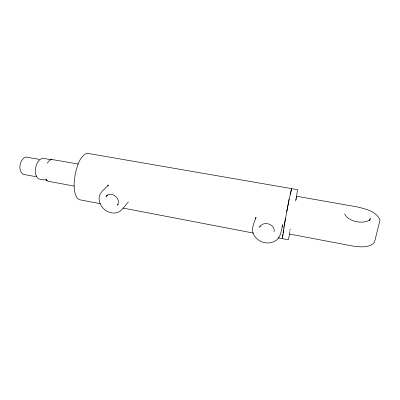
<?xml version="1.0" encoding="UTF-8"?>
<svg xmlns="http://www.w3.org/2000/svg" width="400" height="400" viewBox="0 0 400 400"><rect width="100%" height="100%" fill="white"/><g stroke="black" fill="none" stroke-linecap="round" stroke-linejoin="round"><path stroke-width="0.6" d="M274.135 231.705C275.235 224.04 263.09 220.28 259.64 227.2L260.015 226.045M291.36 190.18L291.47 188.605L86.77 153.2C79.33 156.74 77.415 166 75.38 173.235C74.095 181.455 72.64 190.925 77.375 198.335L79.515 199.72L100.33 203.715M282.655 236.435L282.915 234.335M283.065 233.225L283.595 229.71M283.885 227.945L284.08 226.765M284.27 225.585L284.465 224.41M296.345 197.6L297.535 189.655L291.715 188.645L289.055 199.71M295.96 199.885L296.165 198.69M284.57 223.795L285.53 218.285M295.675 201.115L296.535 196.245L357.28 206.935C365.56 208.99 376.625 211.28 380 220.185L374.445 242.36C369.095 248.31 359.905 246.95 352.78 246.045L289.105 233.965M286.71 211.795L288.94 200.285M289.16 198.99L284.33 224.975L282.425 238.645L288.255 239.765L289.69 233.595M289.37 232.75L289.635 231.535M289.9 230.315L290.165 229.1M290.17 194.47L291.25 189.79M369.68 220.815L370.26 218.44L369.895 219.79C363.215 224.685 347.98 221.655 344.605 213.84M255.55 218.97L256.015 217.185C254.43 222.665 250.75 228.535 253.525 234.285C255.655 238.685 259.94 241.695 264.67 242.71C269.335 243.54 274.39 242.36 277.8 238.955C281.275 235.035 281.275 229.46 282.82 224.69L282.17 226.95M282.485 237.93L282.18 238.6L277.895 237.775M47.24 163.165L49.45 160.455L51.315 159.38L78.385 164.08M107.58 186.2L108.42 184.955C104.95 189.16 98.98 192.465 99.04 198.615C99.135 203.17 101.62 207.35 105.165 210.105C108.73 212.67 113.375 213.87 117.64 212.525C122.495 210.575 124.86 205.44 128.42 201.93M118.21 204.265L117.435 205.15C121.76 198.64 110.88 190.245 105.95 196.555L107.575 194.84M36.595 176.075L34.595 176.44L23.015 174.285C17.65 170.18 19.635 159.73 25.58 157L38.275 159.165L39.22 159.83M51.705 159.845L42.835 158.26C37.255 159.515 35.585 165.91 35.395 170.895C35.36 173.15 35.78 175.44 36.99 177.375C39.205 180.62 44.135 179.07 47.295 180.515M74.345 186.125L48.005 181.2L46.85 180.46L45.915 179.04L46.815 180.135M122.985 208.06L253.405 233.08"/></g></svg>
